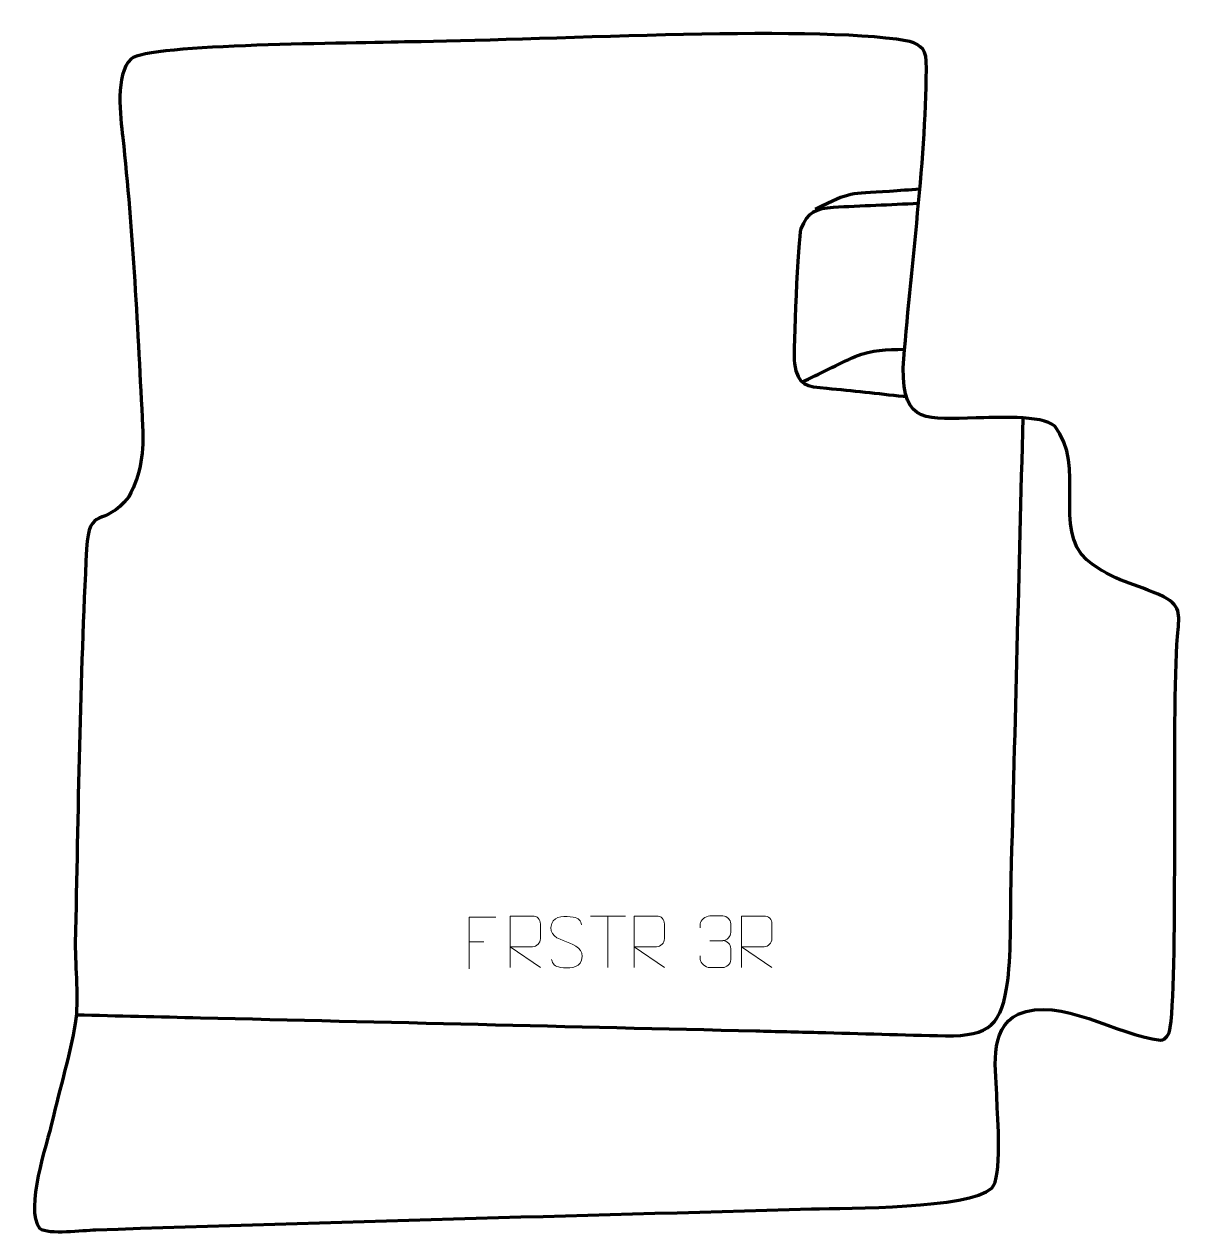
# Model space of a CAD drawing. Header units: millimetres. Extents: x -600 to -40, y 113 to 699.
import ezdxf

# ---------------------------------------------------------------- set-up
doc = ezdxf.new("R2010")
doc.units = ezdxf.units.MM
doc.header["$MEASUREMENT"] = 0
doc.layers.add('layer 1', color=7, linetype='Continuous', plot=False)
doc.layers.add('layer 2', color=7, linetype='Continuous')
doc.layers.add('layer 3', color=7, linetype='Continuous')

msp = doc.modelspace()

# ---------------------------------------------------------------- linework, layer by layer
at = {"layer": 'layer 1', "color": 250, "lineweight": 9}
for points, knots in [([(-372.0157, 266.6717), (-372.0157, 266.6717), (-384.8897, 266.6717), (-384.8897, 266.6717), (-384.8897, 266.6717), (-384.8897, 266.6717), (-384.8897, 241.7181), (-384.8897, 241.7181)], [0, 0, 0, 0, 0.33333333, 0.33333333, 0.33333333, 0.33333333, 1, 1, 1, 1]), ([(-365.0536, 242.3153), (-365.0536, 242.3153), (-365.0536, 267.2688), (-365.0536, 267.2688), (-365.0536, 267.2688), (-361.4588, 267.2688), (-357.8633, 267.2688), (-354.2681, 267.2688), (-354.2681, 267.2688), (-351.9428, 267.2311), (-350.3855, 265.7411), (-350.3896, 263.3747), (-350.3896, 263.3747), (-350.39, 261.3392), (-350.39, 258.2798), (-350.3896, 256.2438), (-350.3896, 256.2438), (-350.3961, 254.3683), (-352.2084, 252.4265), (-354.2179, 252.4074), (-354.2179, 252.4074), (-354.2179, 252.4074), (-365.0536, 252.4074), (-365.0536, 252.4074), (-365.0536, 252.4074), (-365.0536, 252.4074), (-350.3989, 242.3153), (-350.3989, 242.3153)], [0, 0, 0, 0, 0.125, 0.125, 0.125, 0.125, 0.25, 0.25, 0.25, 0.25, 0.375, 0.375, 0.375, 0.375, 0.5, 0.5, 0.5, 0.5, 0.625, 0.625, 0.625, 0.625, 0.75, 0.75, 0.75, 0.75, 1, 1, 1, 1]), ([(-337.7215, 254.792), (-341.9698, 256.2624), (-346.8779, 258.0582), (-344.8728, 263.5785), (-344.8728, 263.5785), (-343.3693, 267.7184), (-338.1557, 267.3299), (-334.5521, 266.7288), (-334.5521, 266.7288), (-331.6915, 266.2516), (-330.8268, 265.0384), (-330.5162, 262.9543)], [0, 0, 0, 0, 0.25, 0.25, 0.25, 0.25, 0.5, 0.5, 0.5, 0.5, 1, 1, 1, 1]), ([(-305.0536, 242.3152), (-305.0536, 242.3152), (-305.0536, 267.2687), (-305.0536, 267.2687), (-305.0536, 267.2687), (-301.4588, 267.2687), (-297.8633, 267.2687), (-294.2681, 267.2687), (-294.2681, 267.2687), (-291.9428, 267.231), (-290.3855, 265.741), (-290.3896, 263.3746), (-290.3896, 263.3746), (-290.39, 261.3391), (-290.39, 258.2797), (-290.3896, 256.2437), (-290.3896, 256.2437), (-290.3961, 254.3682), (-292.2084, 252.4264), (-294.2179, 252.4073), (-294.2179, 252.4073), (-294.2179, 252.4073), (-305.0536, 252.4073), (-305.0536, 252.4073), (-305.0536, 252.4073), (-305.0536, 252.4073), (-290.3989, 242.3152), (-290.3989, 242.3152)], [0, 0, 0, 0, 0.125, 0.125, 0.125, 0.125, 0.25, 0.25, 0.25, 0.25, 0.375, 0.375, 0.375, 0.375, 0.5, 0.5, 0.5, 0.5, 0.625, 0.625, 0.625, 0.625, 0.75, 0.75, 0.75, 0.75, 1, 1, 1, 1]), ([(-273.0861, 261.5844), (-273.0861, 261.5844), (-273.0861, 263.4416), (-273.0861, 263.4416), (-273.0861, 263.4416), (-273.1004, 265.1835), (-270.4359, 267.3016), (-268.3768, 267.2789), (-268.3768, 267.2789), (-266.3127, 267.2789), (-264.2487, 267.2789), (-262.185, 267.2789), (-262.185, 267.2789), (-259.9905, 267.2877), (-258.3922, 265.4409), (-258.3478, 263.5288), (-258.3478, 263.5288), (-258.3482, 262.0937), (-258.3482, 260.6586), (-258.3478, 259.2231), (-258.3478, 259.2231), (-258.3964, 257.5696), (-259.999, 255.3396), (-262.1973, 255.3496), (-262.1973, 255.3496), (-259.9936, 255.3384), (-258.3856, 253.5352), (-258.3316, 251.4757), (-258.3316, 251.4757), (-258.332, 249.691), (-258.332, 247.9063), (-258.3316, 246.1212), (-258.3316, 246.1212), (-258.3215, 244.0598), (-260.3764, 242.2967), (-262.1973, 242.3048), (-262.1973, 242.3048), (-264.2626, 242.3051), (-266.3278, 242.3051), (-268.3934, 242.3048), (-268.3934, 242.3048), (-270.562, 242.3163), (-273.093, 244.7165), (-273.1116, 246.1783), (-273.1116, 246.1783), (-273.1116, 246.1783), (-273.1116, 248.0869), (-273.1116, 248.0869)], [0, 0, 0, 0, 0.07692308, 0.07692308, 0.07692308, 0.07692308, 0.15384615, 0.15384615, 0.15384615, 0.15384615, 0.23076923, 0.23076923, 0.23076923, 0.23076923, 0.30769231, 0.30769231, 0.30769231, 0.30769231, 0.38461538, 0.38461538, 0.38461538, 0.38461538, 0.46153846, 0.46153846, 0.46153846, 0.46153846, 0.53846154, 0.53846154, 0.53846154, 0.53846154, 0.61538462, 0.61538462, 0.61538462, 0.61538462, 0.69230769, 0.69230769, 0.69230769, 0.69230769, 0.76923077, 0.76923077, 0.76923077, 0.76923077, 0.84615385, 0.84615385, 0.84615385, 0.84615385, 1, 1, 1, 1]), ([(-253.0536, 242.3152), (-253.0536, 242.3152), (-253.0536, 267.2687), (-253.0536, 267.2687), (-253.0536, 267.2687), (-249.4588, 267.2687), (-245.8633, 267.2687), (-242.2681, 267.2687), (-242.2681, 267.2687), (-239.9428, 267.231), (-238.3855, 265.741), (-238.3896, 263.3746), (-238.3896, 263.3746), (-238.39, 261.3391), (-238.39, 258.2797), (-238.3896, 256.2437), (-238.3896, 256.2437), (-238.3961, 254.3682), (-240.2084, 252.4264), (-242.2179, 252.4073), (-242.2179, 252.4073), (-242.2179, 252.4073), (-253.0536, 252.4073), (-253.0536, 252.4073), (-253.0536, 252.4073), (-253.0536, 252.4073), (-238.3989, 242.3152), (-238.3989, 242.3152)], [0, 0, 0, 0, 0.125, 0.125, 0.125, 0.125, 0.25, 0.25, 0.25, 0.25, 0.375, 0.375, 0.375, 0.375, 0.5, 0.5, 0.5, 0.5, 0.625, 0.625, 0.625, 0.625, 0.75, 0.75, 0.75, 0.75, 1, 1, 1, 1]), ([(-337.7215, 254.7919), (-333.7029, 253.1452), (-328.6734, 251.2569), (-330.5074, 245.8966), (-330.5074, 245.8966), (-331.9672, 241.6302), (-336.878, 241.8869), (-340.6041, 242.4416), (-340.6041, 242.4416), (-343.3541, 242.8514), (-344.575, 244.0649), (-344.953, 246.1771)], [0, 0, 0, 0, 0.25, 0.25, 0.25, 0.25, 0.5, 0.5, 0.5, 0.5, 1, 1, 1, 1])]:
    msp.add_open_spline(points, degree=3, knots=knots, dxfattribs=at)
for points in [[(-326.2151, 267.2452), (-326.2151, 267.2452), (-309.2279, 267.2452), (-309.2279, 267.2452)], [(-317.7213, 242.3152), (-317.7213, 242.3152), (-317.7213, 267.2687), (-317.7213, 267.2687)], [(-384.8897, 254.792), (-384.8897, 254.792), (-377.7216, 254.792), (-377.7216, 254.792)], [(-268.3764, 255.3392), (-268.3764, 255.3392), (-262.18, 255.3392), (-262.18, 255.3392)]]:
    msp.add_open_spline(points, degree=3, dxfattribs=at)
at = {"layer": 'layer 2', "color": 142, "lineweight": 158}
for points, knots in [([(-217.4665, 609.2281), (-199.4833, 618.1759), (-201.3076, 616.4828), (-181.4954, 617.9365), (-181.4954, 617.9365), (-176.608, 618.2951), (-171.7209, 618.6576), (-166.833, 619.0091)], [0, 0, 0, 0, 0.33333333, 0.33333333, 0.33333333, 0.33333333, 1, 1, 1, 1]), ([(-167.4784, 611.9003), (-181.2033, 611.1704), (-195.1719, 610.784), (-208.8201, 609.9646), (-208.8201, 609.9646), (-216.9621, 609.4758), (-221.4321, 607.665), (-224.3765, 599.6962), (-224.3765, 599.6962), (-225.811, 595.814), (-228.187, 539.7425), (-227.4592, 534.5943), (-227.4592, 534.5943), (-225.9114, 523.6462), (-221.8582, 523.4456), (-211.7854, 522.5384), (-211.7854, 522.5384), (-199.4782, 521.4298), (-187.1628, 520.0071), (-174.8737, 518.6792), (-174.8737, 518.6792), (-174.8737, 518.6792), (-173.4021, 518.5202), (-173.4021, 518.5202)], [0, 0, 0, 0, 0.14285714, 0.14285714, 0.14285714, 0.14285714, 0.28571429, 0.28571429, 0.28571429, 0.28571429, 0.42857143, 0.42857143, 0.42857143, 0.42857143, 0.57142857, 0.57142857, 0.57142857, 0.57142857, 0.71428571, 0.71428571, 0.71428571, 0.71428571, 1, 1, 1, 1]), ([(-223.9488, 525.4874), (-215.6536, 529.4425), (-206.3252, 534.3271), (-198.0555, 537.8817), (-198.0555, 537.8817), (-189.6995, 541.4733), (-183.0526, 541.042), (-174.1762, 541.5028)], [0, 0, 0, 0, 0.33333333, 0.33333333, 0.33333333, 0.33333333, 1, 1, 1, 1]), ([(-574.8952, 219.5058), (-554.883, 219.0305), (-534.8707, 218.5552), (-514.8585, 218.0799), (-514.8585, 218.0799), (-425.3037, 215.9529), (-335.749, 213.8259), (-246.1942, 211.6989), (-246.1942, 211.6989), (-236.1881, 211.4613), (-226.182, 211.2236), (-216.1758, 210.986), (-216.1758, 210.986), (-195.661, 210.4946), (-174.944, 209.6875), (-154.4622, 209.3692), (-154.4622, 209.3692), (-132.9319, 209.0346), (-127.0641, 214.8106), (-124.3143, 236.0693), (-124.3143, 236.0693), (-122.4773, 251.3407), (-123.0888, 269.8901), (-122.6575, 285.6363), (-122.6575, 285.6363), (-120.6252, 359.8225), (-118.7815, 434.015), (-116.8865, 508.2049)], [0, 0, 0, 0, 0.125, 0.125, 0.125, 0.125, 0.25, 0.25, 0.25, 0.25, 0.375, 0.375, 0.375, 0.375, 0.5, 0.5, 0.5, 0.5, 0.625, 0.625, 0.625, 0.625, 0.75, 0.75, 0.75, 0.75, 1, 1, 1, 1])]:
    msp.add_open_spline(points, degree=3, knots=knots, dxfattribs=at)
at = {"layer": 'layer 3', "color": 242, "lineweight": 158}
msp.add_open_spline([(-413.528, 690.16), (-357.8552, 690.3095), (-219.6181, 698.6474), (-173.6062, 690.6335), (-173.6062, 690.6335), (-168.2395, 689.6987), (-163.7865, 687.1745), (-163.7106, 680.9268), (-163.7106, 680.9268), (-163.1755, 636.9197), (-171.7252, 578.1719), (-174.8479, 532.4562), (-174.8479, 532.4562), (-175.3614, 504.6095), (-162.7283, 507.7417), (-139.5986, 508.194), (-139.5986, 508.194), (-131.2393, 508.3575), (-107.5083, 509.7856), (-101.6106, 504.2161), (-101.6106, 504.2161), (-86.001, 484.7743), (-102.7849, 454.2703), (-86.1261, 439.5537), (-86.1261, 439.5537), (-72.2114, 428.6169), (-63.3964, 428.4789), (-48.8691, 421.6865), (-48.8691, 421.6865), (-39.6392, 416.8277), (-41.5063, 411.9984), (-42.2334, 402.4404), (-42.2334, 402.4404), (-45.2066, 363.3556), (-41.6451, 243.1459), (-45.6723, 213.4208), (-45.6723, 213.4208), (-46.154, 209.8654), (-47.8892, 207.4239), (-50.4293, 207.1806), (-50.4293, 207.1806), (-71.5513, 209.6037), (-98.9496, 228.3828), (-119.2157, 219.8509), (-119.2157, 219.8509), (-134.3397, 212.496), (-129.6855, 191.9601), (-129.5393, 178.3796), (-129.5393, 178.3796), (-129.3015, 170.2687), (-126.8646, 140.6959), (-132.0796, 135.6072), (-132.0796, 135.6072), (-143.6547, 125.5408), (-201.1059, 126.0849), (-219.2633, 125.5736), (-219.2633, 125.5736), (-334.6031, 122.3081), (-450.1321, 119.3989), (-565.4366, 115.5026), (-565.4366, 115.5026), (-571.8377, 115.2863), (-588.0253, 113.0738), (-592.6684, 116.2035), (-592.6684, 116.2035), (-600.1033, 125.8684), (-589.0381, 156.6311), (-586.4299, 168.4782), (-586.4299, 168.4782), (-583.074, 183.4657), (-577.7523, 200.5739), (-575.3884, 215.3216), (-575.3884, 215.3216), (-573.5857, 226.5678), (-575.5514, 242.1855), (-575.3914, 254.161), (-575.3914, 254.161), (-574.098, 317.3114), (-573.1555, 381.9165), (-569.9316, 444.8441), (-569.9316, 444.8441), (-568.8255, 466.4333), (-561.5416, 454.4626), (-549.5616, 470.0202), (-549.5616, 470.0202), (-543.2907, 481.2701), (-542.2704, 492.5565), (-542.8492, 504.1236), (-542.8492, 504.1236), (-545.1157, 549.4262), (-547.5667, 599.3553), (-552.4367, 643.9242), (-552.4367, 643.9242), (-553.5187, 653.8269), (-556.2885, 674.4052), (-548.3783, 681.8354), (-548.3783, 681.8354), (-540.4514, 689.2813), (-439.2452, 689.2681), (-413.528, 690.16)], degree=3, knots=[0, 0, 0, 0, 0.03846154, 0.03846154, 0.03846154, 0.03846154, 0.07692308, 0.07692308, 0.07692308, 0.07692308, 0.11538462, 0.11538462, 0.11538462, 0.11538462, 0.15384615, 0.15384615, 0.15384615, 0.15384615, 0.19230769, 0.19230769, 0.19230769, 0.19230769, 0.23076923, 0.23076923, 0.23076923, 0.23076923, 0.26923077, 0.26923077, 0.26923077, 0.26923077, 0.30769231, 0.30769231, 0.30769231, 0.30769231, 0.34615385, 0.34615385, 0.34615385, 0.34615385, 0.38461538, 0.38461538, 0.38461538, 0.38461538, 0.42307692, 0.42307692, 0.42307692, 0.42307692, 0.46153846, 0.46153846, 0.46153846, 0.46153846, 0.5, 0.5, 0.5, 0.5, 0.53846154, 0.53846154, 0.53846154, 0.53846154, 0.57692308, 0.57692308, 0.57692308, 0.57692308, 0.61538462, 0.61538462, 0.61538462, 0.61538462, 0.65384615, 0.65384615, 0.65384615, 0.65384615, 0.69230769, 0.69230769, 0.69230769, 0.69230769, 0.73076923, 0.73076923, 0.73076923, 0.73076923, 0.76923077, 0.76923077, 0.76923077, 0.76923077, 0.80769231, 0.80769231, 0.80769231, 0.80769231, 0.84615385, 0.84615385, 0.84615385, 0.84615385, 0.88461538, 0.88461538, 0.88461538, 0.88461538, 0.92307692, 0.92307692, 0.92307692, 0.92307692, 1, 1, 1, 1], dxfattribs=at)

doc.saveas('drawing.dxf')
